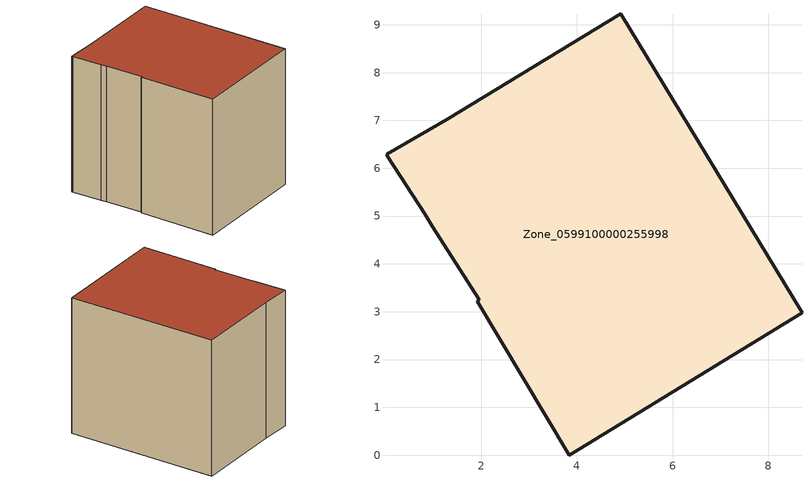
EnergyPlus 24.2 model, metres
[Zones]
Zone_0599100000255998
 floor ground (C_G): 0.02,6.29 1.29,7.02 4.91,9.23 8.71,2.98 3.84,0 1.91,3.22 1.96,3.25 0.98,4.79 0.82,5.05 0.05,6.25 z0
 wall outside (C_F): 1.29,7.02 0.02,6.29 0.05,6.25 0.82,5.05 0.98,4.79 1.96,3.25 1.91,3.22 3.84,0 8.71,2.98 4.91,9.23 1.29,7.02 z0:6.65
 roof outside (C_R): 0.05,6.25 0.82,5.05 0.98,4.79 1.96,3.25 1.91,3.22 3.84,0 8.71,2.98 4.91,9.23 1.29,7.02 0.02,6.29 z6.65
[BUILDING]
Pand.0599100000255998: North Axis=0; Terrain=City; Loads Convergence Tolerance Value=0.04; Temperature Convergence Tolerance Value=0.4; Solar Distribution=FullExterior; Maximum Number of Warmup Days=25; Minimum Number of Warmup Days=1
[Site:Location]
Rotterdam.The.Hague.AP_ZH_NLD Design_Conditions: Latitude=51.96; Longitude=4.45; Time Zone=1; Elevation=-4.5
[SITE:GROUNDTEMPERATURE:BUILDINGSURFACE]
18, 18, 18, 18, 18, 18, 18, 18, 18, 18, 18, 18
[MATERIAL] Thermal Absorptance=0.9; Solar Absorptance=0.7; Visible Absorptance=0.7
Name | Roughness | Thickness | Conductivity | Density | Specific Heat
G.TC.1946 | MediumSmooth | 0.15 | 1 | 540 | 1210
F.TC.1946 | Rough | 0.3 | 0.857143 | 1920 | 840
R.TC.1946 | MediumRough | 0.2 | 0.909091 | 1500 | 1000
[CONSTRUCTION]
C_G: G.TC.1946
C_F: F.TC.1946
C_R: R.TC.1946
[ZONE]
Zone_0599100000255998: Type=1; Multiplier=1; Ceiling Height=Autocalculate; Volume=Autocalculate; Floor Area=autocalculate; Part of Total Floor Area=Yes
[ZONEINFILTRATION:DESIGNFLOWRATE]
Infil_Zone_0599100000255998: Zone or ZoneList or Space or SpaceList=Zone_0599100000255998; Schedule=AlwaysOn; Design Flow Rate Calculation Method=Flow/Area; Flow Rate per Floor Area=0.003; Constant Term Coefficient=1; Temperature Term Coefficient=0; Velocity Term Coefficient=0; Velocity Squared Term Coefficient=0
[HVACTEMPLATE:ZONE:IDEALLOADSAIRSYSTEM]
Zone_0599100000255998: Maximum Heating Supply Air Temperature=50; Minimum Cooling Supply Air Temperature=13; Maximum Heating Supply Air Humidity Ratio=0.0156; Minimum Cooling Supply Air Humidity Ratio=0.0077; Heating Limit=NoLimit; Cooling Limit=NoLimit; Dehumidification Control Type=ConstantSensibleHeatRatio; Cooling Sensible Heat Ratio=0.7; Dehumidification Setpoint=60; Humidification Control Type=None; Humidification Setpoint=30; Outdoor Air Method=None; Outdoor Air Flow Rate per Person=0.00944; Outdoor Air Flow Rate per Zone Floor Area=0; Outdoor Air Flow Rate per Zone=0; Demand Controlled Ventilation Type=None; Outdoor Air Economizer Type=NoEconomizer; Heat Recovery Type=None; Sensible Heat Recovery Effectiveness=0.7; Latent Heat Recovery Effectiveness=0.65
[ZONECONTROL:THERMOSTAT]
ThermostatControl_Zone_0599100000255998: Zone or ZoneList=Zone_0599100000255998; Control Type Schedule=DualSetpointControlType; Control 1=Thermostat_Zone_0599100000255998; Temperature Difference Between Cutout And Setpoint=0
[THERMOSTATSETPOINT:DUALSETPOINT]
Thermostat_Zone_0599100000255998: Heating Setpoint Temperature Schedule=HeatingSetpoint_Zone_0599100000255998; Cooling Setpoint Temperature Schedule=CoolingSetpoint_Zone_0599100000255998
[SCHEDULE:COMPACT]
HeatingSetpoint_Zone_0599100000255998: Through: 12/31, For: AllDays, Until: 24:00, 21
CoolingSetpoint_Zone_0599100000255998: Through: 12/31, For: AllDays, Until: 24:00, 24
DualSetpointControlType: Through: 12/31, For: AllDays, Until: 24:00, 4
AlwaysOn: Through: 12/31, For: AllDays, Until: 24:00, 1
